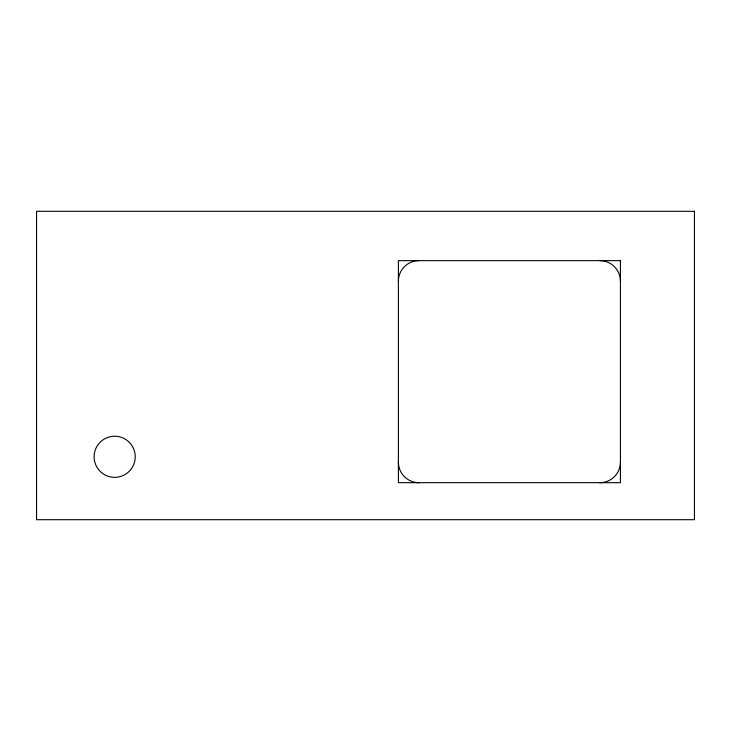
<?xml version="1.0" encoding="UTF-8"?>
<svg xmlns="http://www.w3.org/2000/svg" width="731" height="731" viewBox="0 0 731 731"><rect width="100%" height="100%" fill="white"/><g stroke="black" fill="none" stroke-linecap="round" stroke-linejoin="round"><path stroke-width="1.1" d="M418.954 482.688A20.559 20.559 0 0 1 398.395 462.129M620.436 462.129A20.559 20.559 0 0 1 599.877 482.688M599.877 260.647A20.559 20.559 0 0 1 620.436 281.207M398.395 281.207A20.559 20.559 0 0 1 418.954 260.647M694.45 211.305L36.55 211.305L36.55 519.695L694.45 519.695L694.45 211.305M620.436 260.647L398.395 260.647L398.395 482.688L620.436 482.688L620.436 260.647M104.396 474.593A20.559 20.559 0 0 0 135.235 456.784A20.559 20.559 0 0 0 104.396 438.975A20.559 20.559 0 0 0 104.396 474.593"/></g></svg>
